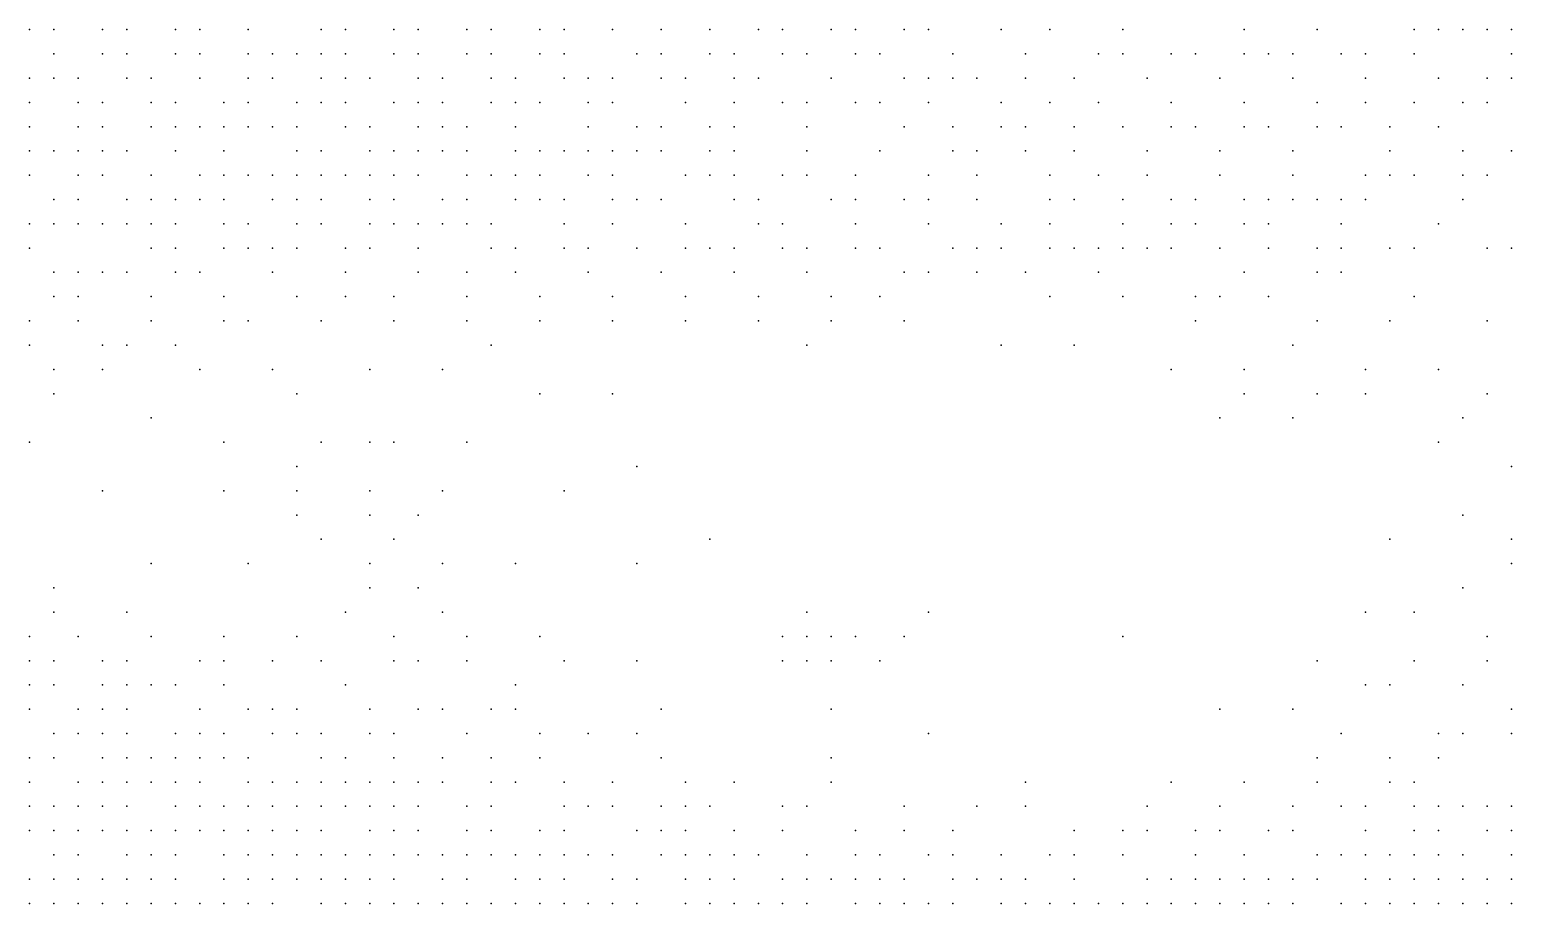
# Model space of a CAD drawing. Extents: x 429 to 793, y 817 to 1241.
# Drawn here: x 520.62 to 565.15, y 1081.6 to 1107.88 of the extents above; entities that cross this region are included whole.
import ezdxf

# ---------------------------------------------------------------- set-up
doc = ezdxf.new("R2010")
doc.units = 0

msp = doc.modelspace()

# ---------------------------------------------------------------- linework, layer by layer
for p in [(520.62, 1107.88, 220.47), (521.35, 1107.88, 220.877), (522.81, 1107.88, 221.302), (523.54, 1107.88, 221.561), (525, 1107.88, 222.503), (525.73, 1107.88, 222.883), (527.19, 1107.88, 223.271), (529.38, 1107.88, 223.987), (530.11, 1107.88, 224.327), (531.57, 1107.88, 225.007), (532.3, 1107.88, 225.343), (533.76, 1107.88, 225.563), (534.49, 1107.88, 225.84), (535.95, 1107.88, 226.083), (536.68, 1107.88, 226.38), (538.14, 1107.88, 226.77), (539.6, 1107.88, 226.89), (541.06, 1107.88, 227.08), (542.52, 1107.88, 227.457), (543.25, 1107.88, 227.227), (544.71, 1107.88, 227.273), (545.44, 1107.88, 227.443), (546.9, 1107.88, 227.677), (547.63, 1107.88, 227.44), (549.82, 1107.88, 227.453), (551.28, 1107.88, 227.18), (553.47, 1107.88, 227.1), (557.12, 1107.88, 226.09), (559.31, 1107.88, 225.93), (562.23, 1107.88, 225.597), (562.96, 1107.88, 225.343), (563.69, 1107.88, 225.045), (564.42, 1107.88, 225.032), (565.15, 1107.88, 225.025), (521.35, 1107.15, 220.143), (522.81, 1107.15, 220.635), (523.54, 1107.15, 221.023), (525, 1107.15, 221.787), (525.73, 1107.15, 222.167), (527.19, 1107.15, 222.938), (527.92, 1107.15, 222.97), (528.65, 1107.15, 223.31), (529.38, 1107.15, 223.654), (530.11, 1107.15, 223.99), (531.57, 1107.15, 224.338), (532.3, 1107.15, 224.512), (533.76, 1107.15, 225.263), (534.49, 1107.15, 225.228), (535.95, 1107.15, 225.638), (536.68, 1107.15, 226.057), (538.87, 1107.15, 226.44), (539.6, 1107.15, 226.37), (541.06, 1107.15, 226.75), (541.79, 1107.15, 226.937), (543.25, 1107.15, 226.79), (543.98, 1107.15, 226.893), (545.44, 1107.15, 227.1), (546.17, 1107.15, 226.935), (548.36, 1107.15, 227.107), (550.55, 1107.15, 226.763), (552.74, 1107.15, 226.713), (553.47, 1107.15, 226.34), (554.93, 1107.15, 226.245), (555.66, 1107.15, 226.213), (557.12, 1107.15, 225.9), (557.85, 1107.15, 225.65), (558.58, 1107.15, 225.38), (560.04, 1107.15, 225.26), (560.77, 1107.15, 224.905), (562.23, 1107.15, 224.947), (565.15, 1107.15, 224.337), (520.62, 1106.42, 219.017), (521.35, 1106.42, 219.417), (522.08, 1106.42, 219.49), (523.54, 1106.42, 220.69), (524.27, 1106.42, 221.07), (525.73, 1106.42, 221.461), (527.19, 1106.42, 222.232), (527.92, 1106.42, 222.643), (529.38, 1106.42, 222.995), (530.11, 1106.42, 223.331), (530.84, 1106.42, 223.841), (532.3, 1106.42, 224.027), (533.03, 1106.42, 224.37), (534.49, 1106.42, 224.917), (535.22, 1106.42, 225.193), (536.68, 1106.42, 225.14), (537.41, 1106.42, 225.41), (538.14, 1106.42, 225.68), (539.6, 1106.42, 226.047), (540.33, 1106.42, 226.23), (541.79, 1106.42, 226.347), (542.52, 1106.42, 226.568), (544.71, 1106.42, 226.67), (546.9, 1106.42, 226.553), (547.63, 1106.42, 226.66), (548.36, 1106.42, 226.605), (549.09, 1106.42, 226.44), (550.55, 1106.42, 226.407), (552.01, 1106.42, 226.197), (554.2, 1106.42, 225.785), (556.39, 1106.42, 225.58), (558.58, 1106.42, 224.863), (560.77, 1106.42, 224.63), (562.96, 1106.42, 223.818), (564.42, 1106.42, 223.665), (565.15, 1106.42, 223.312), (520.62, 1105.69, 218.33), (522.08, 1105.69, 219.143), (522.81, 1105.69, 219.357), (524.27, 1105.69, 220.343), (525, 1105.69, 220.733), (526.46, 1105.69, 221.157), (527.19, 1105.69, 221.895), (528.65, 1105.69, 222.317), (529.38, 1105.69, 222.66), (530.11, 1105.69, 223.008), (531.57, 1105.69, 223.518), (532.3, 1105.69, 223.707), (533.03, 1105.69, 224.05), (534.49, 1105.69, 224.303), (535.22, 1105.69, 224.597), (535.95, 1105.69, 224.557), (537.41, 1105.69, 225.118), (538.14, 1105.69, 225.367), (540.33, 1105.69, 225.733), (541.79, 1105.69, 225.77), (543.25, 1105.69, 225.915), (543.98, 1105.69, 226.137), (545.44, 1105.69, 226.017), (546.17, 1105.69, 226.12), (547.63, 1105.69, 226.077), (549.82, 1105.69, 225.903), (551.28, 1105.69, 225.607), (552.74, 1105.69, 225.667), (554.93, 1105.69, 225.157), (557.12, 1105.69, 225.01), (559.31, 1105.69, 224.22), (560.77, 1105.69, 224.042), (562.23, 1105.69, 223.3), (563.69, 1105.69, 223.087), (564.42, 1105.69, 222.98), (520.62, 1104.96, 217.59), (522.08, 1104.96, 218.41), (522.81, 1104.96, 218.797), (524.27, 1104.96, 219.997), (525, 1104.96, 219.65), (525.73, 1104.96, 220.04), (526.46, 1104.96, 220.788), (527.19, 1104.96, 221.21), (527.92, 1104.96, 221.6), (528.65, 1104.96, 221.99), (530.11, 1104.96, 222.347), (530.84, 1104.96, 222.525), (532.3, 1104.96, 223.378), (533.03, 1104.96, 223.401), (533.76, 1104.96, 223.737), (535.22, 1104.96, 223.99), (537.41, 1104.96, 224.513), (538.87, 1104.96, 225.053), (539.6, 1104.96, 225.237), (541.06, 1104.96, 225.093), (541.79, 1104.96, 225.27), (543.98, 1104.96, 225.81), (546.9, 1104.96, 225.67), (548.36, 1104.96, 225.33), (549.82, 1104.96, 225.44), (550.55, 1104.96, 225.403), (552.01, 1104.96, 225.33), (553.47, 1104.96, 224.763), (554.93, 1104.96, 224.69), (555.66, 1104.96, 224.437), (557.12, 1104.96, 224.455), (557.85, 1104.96, 223.817), (559.31, 1104.96, 223.65), (560.04, 1104.96, 223.282), (561.5, 1104.96, 223.417), (562.96, 1104.96, 222.753), (520.62, 1104.23, 216.837), (521.35, 1104.23, 217.643), (522.08, 1104.23, 218.047), (522.81, 1104.23, 218.45), (523.54, 1104.23, 218.85), (525, 1104.23, 219.32), (526.46, 1104.23, 220.28), (528.65, 1104.23, 221.302), (529.38, 1104.23, 221.673), (530.84, 1104.23, 222.043), (531.57, 1104.23, 222.387), (532.3, 1104.23, 222.733), (533.03, 1104.23, 223.08), (533.76, 1104.23, 223.423), (535.22, 1104.23, 223.52), (535.95, 1104.23, 223.657), (536.68, 1104.23, 223.93), (537.41, 1104.23, 224.2), (538.14, 1104.23, 224.47), (538.87, 1104.23, 224.25), (539.6, 1104.23, 224.685), (541.06, 1104.23, 224.95), (541.79, 1104.23, 224.895), (543.98, 1104.23, 225.243), (546.17, 1104.23, 225.067), (548.36, 1104.23, 225.025), (549.09, 1104.23, 224.83), (550.55, 1104.23, 224.94), (552.01, 1104.23, 224.86), (554.2, 1104.23, 224.445), (556.39, 1104.23, 224.067), (558.58, 1104.23, 223.41), (561.5, 1104.23, 222.921), (563.69, 1104.23, 222.045), (565.15, 1104.23, 221.91), (520.62, 1103.5, 216.433), (522.08, 1103.5, 217.113), (522.81, 1103.5, 217.703), (524.27, 1103.5, 218.555), (525.73, 1103.5, 219.2), (526.46, 1103.5, 219.777), (527.19, 1103.5, 220.173), (527.92, 1103.5, 220.57), (528.65, 1103.5, 220.967), (529.38, 1103.5, 220.985), (530.11, 1103.5, 221.535), (530.84, 1103.5, 221.555), (531.57, 1103.5, 221.727), (532.3, 1103.5, 222.07), (533.76, 1103.5, 222.763), (534.49, 1103.5, 222.795), (535.22, 1103.5, 223.15), (535.95, 1103.5, 223.19), (537.41, 1103.5, 223.6), (538.14, 1103.5, 223.76), (540.33, 1103.5, 224.05), (541.06, 1103.5, 224.207), (541.79, 1103.5, 224.363), (543.25, 1103.5, 224.438), (543.98, 1103.5, 224.355), (545.44, 1103.5, 224.59), (547.63, 1103.5, 224.277), (549.09, 1103.5, 224.36), (551.28, 1103.5, 224.39), (552.74, 1103.5, 224.34), (554.2, 1103.5, 223.847), (556.39, 1103.5, 223.415), (558.58, 1103.5, 223.003), (560.77, 1103.5, 222.353), (561.5, 1103.5, 222.267), (562.23, 1103.5, 222.18), (563.69, 1103.5, 221.74), (564.42, 1103.5, 221.715), (521.35, 1102.77, 216.553), (522.08, 1102.77, 216.957), (523.54, 1102.77, 217.44), (524.27, 1102.77, 217.847), (525, 1102.77, 218.253), (525.73, 1102.77, 218.66), (526.46, 1102.77, 219.255), (527.92, 1102.77, 219.85), (528.65, 1102.77, 220.247), (529.38, 1102.77, 220.443), (530.84, 1102.77, 221.143), (531.57, 1102.77, 221.245), (533.03, 1102.77, 222.003), (533.76, 1102.77, 221.965), (535.22, 1102.77, 222.48), (535.95, 1102.77, 222.743), (536.68, 1102.77, 223.007), (538.14, 1102.77, 223.292), (538.87, 1102.77, 223.315), (539.6, 1102.77, 223.682), (541.79, 1102.77, 223.747), (542.52, 1102.77, 223.633), (544.71, 1102.77, 223.91), (545.44, 1102.77, 224.05), (546.9, 1102.77, 224.233), (547.63, 1102.77, 223.74), (549.09, 1102.77, 223.805), (551.28, 1102.77, 223.677), (552.01, 1102.77, 223.68), (553.47, 1102.77, 223.497), (554.93, 1102.77, 223.037), (555.66, 1102.77, 222.973), (557.12, 1102.77, 222.833), (557.85, 1102.77, 222.68), (558.58, 1102.77, 222.6), (559.31, 1102.77, 222.52), (560.04, 1102.77, 222.44), (560.77, 1102.77, 222.273), (563.69, 1102.77, 221.36), (520.62, 1102.04, 215.343), (521.35, 1102.04, 215.233), (522.08, 1102.04, 215.88), (522.81, 1102.04, 216.363), (523.54, 1102.04, 216.978), (524.27, 1102.04, 217.13), (525, 1102.04, 217.743), (526.46, 1102.04, 218.758), (527.19, 1102.04, 218.955), (528.65, 1102.04, 219.847), (529.38, 1102.04, 219.64), (530.84, 1102.04, 220.42), (531.57, 1102.04, 220.763), (532.3, 1102.04, 221.107), (533.03, 1102.04, 221.45), (533.76, 1102.04, 221.547), (534.49, 1102.04, 222.062), (536.68, 1102.04, 222.317), (538.14, 1102.04, 222.6), (540.33, 1102.04, 223.107), (542.52, 1102.04, 223.155), (543.25, 1102.04, 223.463), (545.44, 1102.04, 223.363), (547.63, 1102.04, 223.29), (549.82, 1102.04, 223.29), (551.28, 1102.04, 223.295), (553.47, 1102.04, 222.63), (554.93, 1102.04, 222.743), (555.66, 1102.04, 222.441), (557.12, 1102.04, 222.42), (557.85, 1102.04, 222.343), (560.04, 1102.04, 221.627), (562.96, 1102.04, 221.04), (520.62, 1101.31, 214.58), (524.27, 1101.31, 216.668), (525, 1101.31, 217.433), (526.46, 1101.31, 218.07), (527.19, 1101.31, 218.463), (527.92, 1101.31, 218.857), (528.65, 1101.31, 219.25), (530.11, 1101.31, 219.925), (530.84, 1101.31, 220.105), (532.3, 1101.31, 220.79), (534.49, 1101.31, 221.153), (535.22, 1101.31, 221.497), (536.68, 1101.31, 221.835), (537.41, 1101.31, 221.83), (538.87, 1101.31, 222.21), (540.33, 1101.31, 222.235), (541.06, 1101.31, 222.373), (541.79, 1101.31, 222.65), (543.25, 1101.31, 222.75), (543.98, 1101.31, 222.607), (545.44, 1101.31, 222.545), (546.17, 1101.31, 222.73), (548.36, 1101.31, 222.51), (549.09, 1101.31, 222.4), (549.82, 1101.31, 222.357), (551.28, 1101.31, 222.27), (552.01, 1101.31, 222.233), (552.74, 1101.31, 222.442), (553.47, 1101.31, 222.16), (554.2, 1101.31, 222.035), (554.93, 1101.31, 221.91), (556.39, 1101.31, 222.027), (557.85, 1101.31, 221.56), (559.31, 1101.31, 221.335), (560.04, 1101.31, 221.22), (561.5, 1101.31, 221.13), (562.23, 1101.31, 220.822), (564.42, 1101.31, 220.28), (565.15, 1101.31, 219.91), (521.35, 1100.58, 214.683), (522.08, 1100.58, 215.117), (522.81, 1100.58, 215.55), (523.54, 1100.58, 215.865), (525, 1100.58, 216.51), (525.73, 1100.58, 217.04), (527.92, 1100.58, 218.558), (530.11, 1100.58, 219.023), (532.3, 1100.58, 220.3), (533.76, 1100.58, 220.345), (535.22, 1100.58, 220.533), (537.41, 1100.58, 221.293), (539.6, 1100.58, 221.435), (541.79, 1100.58, 221.895), (543.98, 1100.58, 221.975), (546.9, 1100.58, 221.86), (547.63, 1100.58, 221.58), (549.09, 1100.58, 221.04), (550.55, 1100.58, 220.933), (552.74, 1100.58, 220.06), (557.12, 1100.58, 220.93), (559.31, 1100.58, 220.8), (560.04, 1100.58, 220.685), (521.35, 1099.85, 213.93), (522.08, 1099.85, 214.36), (524.27, 1099.85, 215.55), (526.46, 1099.85, 217.053), (528.65, 1099.85, 218.253), (530.11, 1099.85, 218.852), (531.57, 1099.85, 219.265), (533.76, 1099.85, 219.5), (535.95, 1099.85, 220.065), (538.14, 1099.85, 220.773), (540.33, 1099.85, 221.05), (542.52, 1099.85, 219.627), (544.71, 1099.85, 218.195), (546.17, 1099.85, 218.45), (551.28, 1099.85, 219.135), (553.47, 1099.85, 219.265), (555.66, 1099.85, 219.235), (556.39, 1099.85, 219.227), (557.85, 1099.85, 219.38), (562.23, 1099.85, 219), (520.62, 1099.12, 212.743), (522.08, 1099.12, 213.61), (524.27, 1099.12, 215.333), (526.46, 1099.12, 215.88), (527.19, 1099.12, 216.68), (529.38, 1099.12, 217.567), (531.57, 1099.12, 218.185), (533.76, 1099.12, 218.775), (535.95, 1099.12, 219.377), (538.14, 1099.12, 217.913), (540.33, 1099.12, 216.633), (542.52, 1099.12, 217.492), (544.71, 1099.12, 218.09), (546.9, 1099.12, 218.615), (555.66, 1099.12, 219.297), (559.31, 1099.12, 219.01), (561.5, 1099.12, 218.72), (564.42, 1099.12, 217.92), (520.62, 1098.39, 211.845), (522.81, 1098.39, 212.89), (523.54, 1098.39, 213.697), (525, 1098.39, 214.547), (534.49, 1098.39, 216.9), (543.98, 1098.39, 217.907), (549.82, 1098.39, 219.07), (552.01, 1098.39, 219.27), (558.58, 1098.39, 219.08), (521.35, 1097.66, 210.905), (522.81, 1097.66, 211.83), (525.73, 1097.66, 214.158), (527.92, 1097.66, 215.347), (530.84, 1097.66, 216.025), (533.03, 1097.66, 215.073), (554.93, 1097.66, 219.31), (557.12, 1097.66, 219.205), (560.77, 1097.66, 218.81), (562.96, 1097.66, 218.39), (521.35, 1096.93, 210.353), (528.65, 1096.93, 213.9), (535.95, 1096.93, 214.873), (538.14, 1096.93, 215.838), (557.12, 1096.93, 219.18), (559.31, 1096.93, 218.973), (560.77, 1096.93, 218.795), (564.42, 1096.93, 218.01), (524.27, 1096.2, 210.995), (556.39, 1096.2, 219.175), (558.58, 1096.2, 219.017), (563.69, 1096.2, 218.2), (520.62, 1095.47, 207.505), (526.46, 1095.47, 210.153), (529.38, 1095.47, 210.44), (530.84, 1095.47, 211.363), (531.57, 1095.47, 211.793), (533.76, 1095.47, 213.5), (562.96, 1095.47, 218.235), (528.65, 1094.74, 209.49), (538.87, 1094.74, 216.013), (565.15, 1094.74, 217.633), (522.81, 1094.01, 204.015), (526.46, 1094.01, 207.417), (528.65, 1094.01, 209.5), (530.84, 1094.01, 211.37), (533.03, 1094.01, 212.66), (536.68, 1094.01, 214.987), (528.65, 1093.28, 209.485), (530.84, 1093.28, 211.35), (532.3, 1093.28, 212.215), (563.69, 1093.28, 217.91), (529.38, 1092.55, 209.943), (531.57, 1092.55, 211.323), (541.06, 1092.55, 216.55), (561.5, 1092.55, 218.25), (565.15, 1092.55, 217.305), (524.27, 1091.82, 204.553), (527.19, 1091.82, 207.417), (530.84, 1091.82, 210.795), (533.03, 1091.82, 212.553), (535.22, 1091.82, 213.798), (538.87, 1091.82, 215.545), (565.15, 1091.82, 217.27), (521.35, 1091.09, 200.155), (530.84, 1091.09, 210.7), (532.3, 1091.09, 211.58), (563.69, 1091.09, 217.487), (521.35, 1090.36, 200.54), (523.54, 1090.36, 202.275), (530.11, 1090.36, 210.14), (533.03, 1090.36, 211.905), (543.98, 1090.36, 217.005), (547.63, 1090.36, 217.743), (560.77, 1090.36, 217.973), (562.23, 1090.36, 217.603), (520.62, 1089.63, 200.695), (522.08, 1089.63, 201.353), (524.27, 1089.63, 203.46), (526.46, 1089.63, 205.715), (528.65, 1089.63, 208.54), (531.57, 1089.63, 210.923), (533.76, 1089.63, 212.21), (535.95, 1089.63, 213.423), (543.25, 1089.63, 216.6), (543.98, 1089.63, 216.86), (544.71, 1089.63, 217.067), (545.44, 1089.63, 217.273), (546.9, 1089.63, 217.48), (553.47, 1089.63, 218.363), (564.42, 1089.63, 217.065), (520.62, 1088.9, 201.36), (521.35, 1088.9, 201.615), (522.81, 1088.9, 202.16), (523.54, 1088.9, 202.595), (525.73, 1088.9, 204.858), (526.46, 1088.9, 205.39), (527.92, 1088.9, 207.31), (529.38, 1088.9, 208.805), (531.57, 1088.9, 210.663), (532.3, 1088.9, 211.227), (533.76, 1088.9, 212.097), (536.68, 1088.9, 213.683), (538.87, 1088.9, 214.797), (543.25, 1088.9, 216.572), (543.98, 1088.9, 216.675), (544.71, 1088.9, 217.005), (546.17, 1088.9, 217.15), (559.31, 1088.9, 217.77), (562.23, 1088.9, 217.41), (564.42, 1088.9, 216.83), (520.62, 1088.17, 201.81), (521.35, 1088.17, 202.095), (522.81, 1088.17, 202.835), (523.54, 1088.17, 202.96), (524.27, 1088.17, 203.11), (525, 1088.17, 203.51), (526.46, 1088.17, 205.635), (530.11, 1088.17, 209.093), (535.22, 1088.17, 212.71), (560.77, 1088.17, 217.39), (561.5, 1088.17, 217.11), (563.69, 1088.17, 216.762), (520.62, 1087.44, 201.68), (522.08, 1087.44, 202.575), (522.81, 1087.44, 203.4), (523.54, 1087.44, 203.435), (525.73, 1087.44, 204.355), (527.19, 1087.44, 205.88), (527.92, 1087.44, 206.46), (528.65, 1087.44, 207.013), (530.84, 1087.44, 209.365), (532.3, 1087.44, 210.348), (533.03, 1087.44, 211.275), (534.49, 1087.44, 212.163), (535.22, 1087.44, 212.525), (539.6, 1087.44, 214.635), (544.71, 1087.44, 216.49), (556.39, 1087.44, 217.603), (558.58, 1087.44, 217.36), (565.15, 1087.44, 216.3), (521.35, 1086.71, 202.77), (522.08, 1086.71, 203.15), (522.81, 1086.71, 203.562), (523.54, 1086.71, 203.91), (525, 1086.71, 204.67), (525.73, 1086.71, 204.95), (526.46, 1086.71, 205.01), (527.92, 1086.71, 206.26), (528.65, 1086.71, 206.88), (529.38, 1086.71, 207.87), (530.84, 1086.71, 209.06), (531.57, 1086.71, 209.65), (533.76, 1086.71, 211.493), (535.95, 1086.71, 212.7), (537.41, 1086.71, 213.42), (538.87, 1086.71, 214.093), (547.63, 1086.71, 216.94), (560.04, 1086.71, 216.965), (562.96, 1086.71, 216.61), (563.69, 1086.71, 216.413), (565.15, 1086.71, 216.02), (520.62, 1085.98, 202.5), (521.35, 1085.98, 202.955), (522.81, 1085.98, 204.1), (523.54, 1085.98, 204.475), (524.27, 1085.98, 204.38), (525, 1085.98, 204.85), (525.73, 1085.98, 205.22), (526.46, 1085.98, 205.43), (527.19, 1085.98, 205.845), (529.38, 1085.98, 207.62), (530.11, 1085.98, 208.137), (531.57, 1085.98, 209.17), (533.03, 1085.98, 210.13), (534.49, 1085.98, 211.59), (535.95, 1085.98, 212.373), (539.6, 1085.98, 214.17), (544.71, 1085.98, 216.04), (559.31, 1085.98, 216.878), (561.5, 1085.98, 216.563), (562.96, 1085.98, 216.33), (520.62, 1085.25, 203.14), (522.08, 1085.25, 203.783), (522.81, 1085.25, 204.195), (523.54, 1085.25, 204.655), (524.27, 1085.25, 205.02), (525, 1085.25, 205.38), (525.73, 1085.25, 205.74), (527.19, 1085.25, 206.117), (527.92, 1085.25, 206.46), (528.65, 1085.25, 206.78), (529.38, 1085.25, 207.36), (530.11, 1085.25, 207.79), (530.84, 1085.25, 208.397), (531.57, 1085.25, 208.92), (532.3, 1085.25, 209.487), (533.03, 1085.25, 209.803), (534.49, 1085.25, 210.942), (535.22, 1085.25, 211.85), (536.68, 1085.25, 212.59), (538.14, 1085.25, 213.277), (540.33, 1085.25, 213.91), (541.79, 1085.25, 214.483), (544.71, 1085.25, 215.775), (550.55, 1085.25, 216.73), (554.93, 1085.25, 216.93), (557.12, 1085.25, 216.91), (559.31, 1085.25, 216.753), (561.5, 1085.25, 216.243), (562.23, 1085.25, 215.938), (520.62, 1084.52, 203.12), (521.35, 1084.52, 203.695), (522.08, 1084.52, 203.893), (522.81, 1084.52, 204.623), (523.54, 1084.52, 204.822), (525, 1084.52, 205.67), (525.73, 1084.52, 205.98), (526.46, 1084.52, 206.263), (527.19, 1084.52, 206.452), (527.92, 1084.52, 206.72), (528.65, 1084.52, 207.108), (529.38, 1084.52, 207.71), (530.11, 1084.52, 207.96), (530.84, 1084.52, 208.007), (531.57, 1084.52, 208.67), (532.3, 1084.52, 209.153), (533.76, 1084.52, 210.12), (534.49, 1084.52, 210.52), (536.68, 1084.52, 212.217), (537.41, 1084.52, 212.68), (538.14, 1084.52, 212.903), (539.6, 1084.52, 213.407), (540.33, 1084.52, 213.973), (541.06, 1084.52, 214.035), (543.25, 1084.52, 215.017), (543.98, 1084.52, 215.263), (546.9, 1084.52, 215.772), (549.09, 1084.52, 216.373), (550.55, 1084.52, 216.613), (554.2, 1084.52, 216.557), (556.39, 1084.52, 216.597), (558.58, 1084.52, 216.393), (560.04, 1084.52, 216.43), (560.77, 1084.52, 216.04), (562.23, 1084.52, 215.807), (562.96, 1084.52, 215.69), (563.69, 1084.52, 215.395), (564.42, 1084.52, 215.503), (565.15, 1084.52, 215.317), (520.62, 1083.79, 203.1), (521.35, 1083.79, 203.497), (522.08, 1083.79, 204.305), (522.81, 1083.79, 204.628), (523.54, 1083.79, 205.29), (524.27, 1083.79, 205.6), (525, 1083.79, 205.91), (525.73, 1083.79, 206.22), (526.46, 1083.79, 206.503), (527.19, 1083.79, 207.07), (527.92, 1083.79, 207.417), (528.65, 1083.79, 207.63), (529.38, 1083.79, 207.91), (530.84, 1083.79, 208.243), (531.57, 1083.79, 208.41), (532.3, 1083.79, 208.727), (533.76, 1083.79, 209.7), (534.49, 1083.79, 210.043), (535.95, 1083.79, 211.287), (536.68, 1083.79, 211.843), (538.87, 1083.79, 212.717), (539.6, 1083.79, 213.033), (540.33, 1083.79, 213.35), (541.79, 1083.79, 214.098), (543.25, 1083.79, 214.497), (545.44, 1083.79, 215.372), (546.9, 1083.79, 215.443), (548.36, 1083.79, 215.695), (552.01, 1083.79, 216.228), (553.47, 1083.79, 216.33), (554.2, 1083.79, 216.21), (555.66, 1083.79, 216.29), (556.39, 1083.79, 216.277), (557.85, 1083.79, 216.25), (558.58, 1083.79, 216.022), (560.77, 1083.79, 215.69), (562.23, 1083.79, 215.457), (562.96, 1083.79, 215.573), (564.42, 1083.79, 214.843), (565.15, 1083.79, 214.805), (521.35, 1083.06, 203.912), (522.08, 1083.06, 204.32), (523.54, 1083.06, 205.4), (524.27, 1083.06, 205.783), (525, 1083.06, 206.44), (526.46, 1083.06, 206.99), (527.19, 1083.06, 207.24), (527.92, 1083.06, 207.643), (528.65, 1083.06, 207.877), (529.38, 1083.06, 208.11), (530.11, 1083.06, 208.343), (530.84, 1083.06, 208.647), (531.57, 1083.06, 208.81), (532.3, 1083.06, 208.96), (533.03, 1083.06, 209.185), (533.76, 1083.06, 209.26), (534.49, 1083.06, 209.75), (535.22, 1083.06, 210.73), (535.95, 1083.06, 211.04), (536.68, 1083.06, 211.35), (537.41, 1083.06, 211.66), (538.14, 1083.06, 212.347), (539.6, 1083.06, 212.54), (540.33, 1083.06, 213.367), (541.06, 1083.06, 213.385), (541.79, 1083.06, 213.518), (542.52, 1083.06, 213.785), (543.98, 1083.06, 214.627), (545.44, 1083.06, 214.815), (546.17, 1083.06, 215.047), (547.63, 1083.06, 215.42), (548.36, 1083.06, 215.567), (549.82, 1083.06, 215.56), (551.28, 1083.06, 215.95), (552.01, 1083.06, 216.04), (553.47, 1083.06, 216.183), (555.66, 1083.06, 215.905), (557.12, 1083.06, 215.885), (559.31, 1083.06, 215.825), (560.04, 1083.06, 215.795), (560.77, 1083.06, 215.568), (561.5, 1083.06, 215.34), (562.23, 1083.06, 215.23), (562.96, 1083.06, 215.12), (563.69, 1083.06, 215.01), (565.15, 1083.06, 214.317), (520.62, 1082.33, 203.06), (521.35, 1082.33, 203.907), (522.08, 1082.33, 204.637), (522.81, 1082.33, 205), (523.54, 1082.33, 205.51), (524.27, 1082.33, 206.277), (525, 1082.33, 206.66), (526.46, 1082.33, 207.16), (527.19, 1082.33, 207.41), (527.92, 1082.33, 207.793), (528.65, 1082.33, 207.985), (529.38, 1082.33, 208.412), (530.11, 1082.33, 208.584), (530.84, 1082.33, 208.857), (531.57, 1082.33, 209.387), (533.03, 1082.33, 209.71), (533.76, 1082.33, 209.485), (535.22, 1082.33, 210.11), (535.95, 1082.33, 210.677), (536.68, 1082.33, 210.83), (538.14, 1082.33, 211.977), (538.87, 1082.33, 212.293), (540.33, 1082.33, 212.997), (541.06, 1082.33, 213.01), (541.79, 1082.33, 213.143), (543.25, 1082.33, 214.022), (543.98, 1082.33, 214.14), (544.71, 1082.33, 214.13), (545.44, 1082.33, 214.49), (546.17, 1082.33, 214.77), (546.9, 1082.33, 214.862), (548.36, 1082.33, 215.188), (549.09, 1082.33, 215.26), (549.82, 1082.33, 215.18), (550.55, 1082.33, 215.48), (552.01, 1082.33, 215.66), (554.2, 1082.33, 215.825), (554.93, 1082.33, 215.673), (555.66, 1082.33, 215.52), (556.39, 1082.33, 215.702), (557.12, 1082.33, 215.52), (557.85, 1082.33, 215.52), (558.58, 1082.33, 215.52), (559.31, 1082.33, 215.46), (560.77, 1082.33, 215.133), (561.5, 1082.33, 214.945), (562.23, 1082.33, 215.06), (562.96, 1082.33, 214.78), (563.69, 1082.33, 214.5), (564.42, 1082.33, 214.22), (565.15, 1082.33, 214.07), (520.62, 1081.6, 203.665), (521.35, 1081.6, 204.31), (522.08, 1081.6, 204.71), (522.81, 1081.6, 205.11), (523.54, 1081.6, 205.786), (524.27, 1081.6, 206.23), (525, 1081.6, 206.643), (525.73, 1081.6, 206.977), (526.46, 1081.6, 207.227), (527.19, 1081.6, 207.477), (527.92, 1081.6, 207.86), (529.38, 1081.6, 208.423), (530.11, 1081.6, 208.886), (530.84, 1081.6, 209.23), (531.57, 1081.6, 209.597), (532.3, 1081.6, 209.823), (533.03, 1081.6, 210.02), (533.76, 1081.6, 210.073), (534.49, 1081.6, 210.23), (535.22, 1081.6, 210.49), (535.95, 1081.6, 210.62), (536.68, 1081.6, 210.815), (537.41, 1081.6, 210.88), (538.14, 1081.6, 211.312), (538.87, 1081.6, 211.902), (540.33, 1081.6, 212.608), (541.06, 1081.6, 212.605), (541.79, 1081.6, 213.008), (542.52, 1081.6, 213.41), (543.25, 1081.6, 213.647), (543.98, 1081.6, 213.883), (545.44, 1081.6, 214.12), (546.17, 1081.6, 214.395), (546.9, 1081.6, 214.487), (547.63, 1081.6, 214.67), (548.36, 1081.6, 214.813), (549.82, 1081.6, 214.957), (550.55, 1081.6, 215.1), (551.28, 1081.6, 215.19), (552.01, 1081.6, 215.28), (552.74, 1081.6, 215.37), (553.47, 1081.6, 215.198), (554.2, 1081.6, 215.42), (554.93, 1081.6, 215.47), (555.66, 1081.6, 215.11), (556.39, 1081.6, 215.32), (557.12, 1081.6, 215.12), (557.85, 1081.6, 214.92), (558.58, 1081.6, 215.12), (560.04, 1081.6, 214.927), (560.77, 1081.6, 214.607), (561.5, 1081.6, 214.55), (562.23, 1081.6, 214.44), (562.96, 1081.6, 214.21), (563.69, 1081.6, 214.33), (564.42, 1081.6, 214.03), (565.15, 1081.6, 213.977)]:
    msp.add_point(p)

doc.saveas('drawing.dxf')
